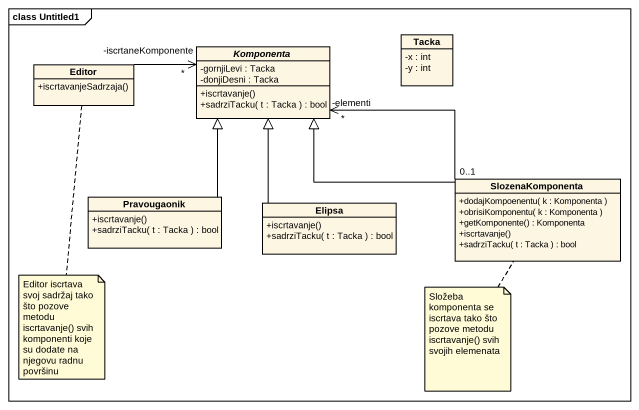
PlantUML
@startuml
mainframe class Untitled1
hide circle
hide empty members
skinparam classAttributeIconSize 0
class Editor {
  +iscrtavanjeSadrzaja()
}
abstract class Komponenta {
  -gornjiLevi : Tacka
  -donjiDesni : Tacka
  +iscrtavanje()
  +sadrziTacku( t : Tacka ) : bool
}
class Tacka {
  -x : int
  -y : int
}
class SlozenaKomponenta {
  +dodajKompoenentu( k : Komponenta )
  +obrisiKomponentu( k : Komponenta )
  +getKomponente() : Komponenta
  +iscrtavanje()
  +sadrziTacku( t : Tacka ) : bool
}
class Pravougaonik {
  +iscrtavanje()
  +sadrziTacku( t : Tacka ) : bool
}
class Elipsa {
  +iscrtavanje()
  +sadrziTacku( t : Tacka ) : bool
}
Editor -right-> "*\n-iscrtaneKomponente" Komponenta
SlozenaKomponenta -left-|> Komponenta
SlozenaKomponenta "0..1" -left-> "*\n-elementi" Komponenta
Pravougaonik -up-|> Komponenta
Elipsa -up-|> Komponenta
note bottom of Editor : Editor iscrtava svoj sadržaj tako što pozove metodu iscrtavanje() svih komponenti koje su dodate na njegovu radnu površinu
note bottom of SlozenaKomponenta : Složeba komponenta se iscrtava tako što pozove metodu iscrtavanje() svih svojih elemenata
@enduml
